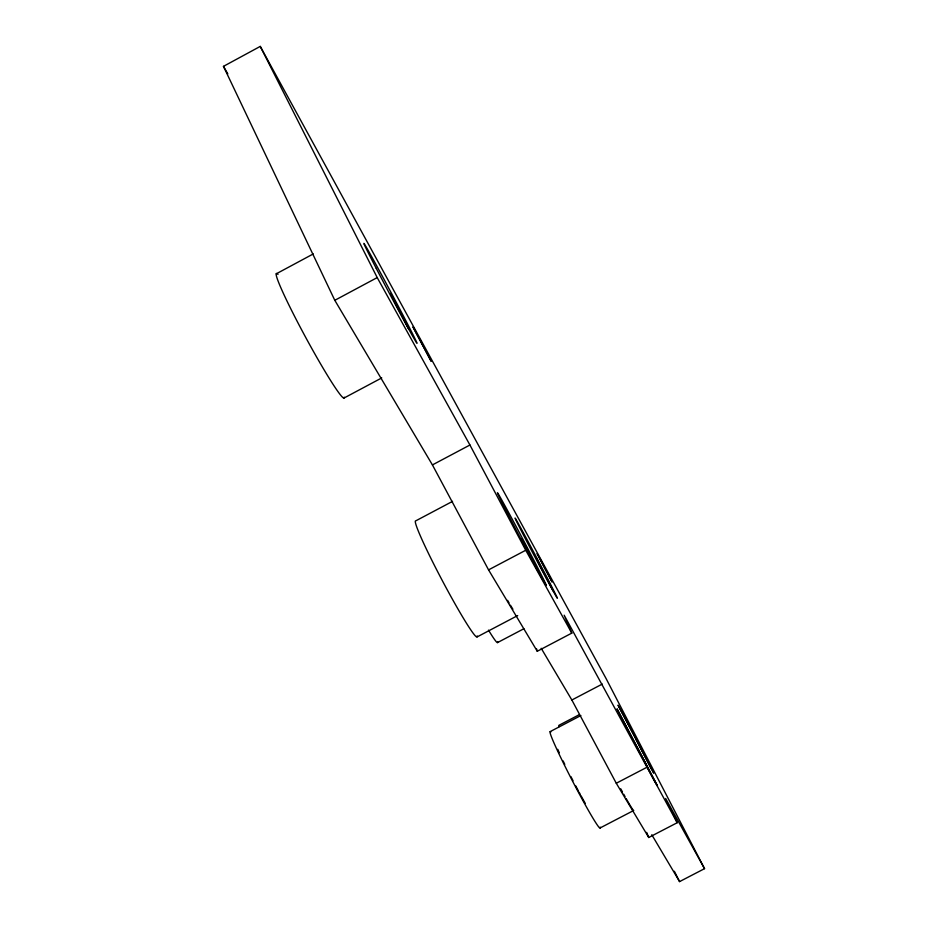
<?xml version="1.0" encoding="UTF-8"?>
<svg xmlns="http://www.w3.org/2000/svg" width="928" height="928" viewBox="0 0 928 928"><rect width="100%" height="100%" fill="white"/><g stroke="black" fill="none" stroke-linecap="round" stroke-linejoin="round"><path stroke-width="1.39" d="M541.186 648.278L571.857 700.002L616.273 783.244L648.742 837.497L677.208 822.718L564.166 615.194L571.799 633.116L537.266 651.259L488.557 569.873L432.425 464.916L334.799 300.312L223.462 66.352L260.258 46.4L605.949 678.298L704.538 868.666L679.574 881.6L651.781 834.748M276.277 273.806L313.293 253.924M334.799 300.312L377.209 277.588L260.258 46.4M344.021 398.031L381.744 377.916M432.425 464.916L469.928 445.011L525.735 550.258L571.799 633.116M452.551 501.364L415.767 520.852A65.691 4.28 62.1 0 0 444.361 584.466A65.691 4.28 62.1 0 0 477.178 635.924M488.557 569.873L525.735 550.258M477.085 636.933L517.696 615.566M497.64 642.524L523.902 628.72M571.857 700.002L602.307 684.064M579.397 714.618L558.934 725.313A47.931 2.227 62.5 0 0 559.004 726.705M550.165 731.612L580.882 715.546M616.273 783.244L646.503 767.491M600.172 827.927L633.731 810.469M223.462 66.352L227.812 73.88M654.704 781.19L657.442 785.796L617.016 708.83L654.704 781.19L637.176 747.191M642.942 751.726L618.036 705.164L653.741 773.117L644.983 755.659M377.209 277.588L469.928 445.011M704.538 868.666L665.666 798.474L677.208 822.718M635.842 739.048L651.282 768.918M536.291 558.238L553.1 590.95M521.896 539.075L541.21 576.787M390.491 293.422L408.413 328.651M674.354 871.264L679.574 881.6M646.665 832.381L648.742 837.497M536.546 648.811L537.266 651.259M344.253 397.161A70.806 4.744 61.5 0 1 304.906 335.936A70.806 4.744 61.5 0 1 278.006 274.398M497.64 641.631A56.585 3.178 62.2 0 1 488.499 630.124M512.894 609.22A65.749 2.54 62.2 0 1 510.458 605.23M509.078 602.898A65.749 2.54 62.2 0 1 507.593 600.358M633.418 810.353A54.323 1.694 62.4 0 1 626.261 798.741M625.031 796.549A54.323 1.694 62.4 0 1 623.709 794.194M622.468 791.944A54.323 1.694 62.4 0 1 620.728 788.788M585.324 803.462A43.419 2.285 62.6 0 1 581.032 795.748M580.383 794.565A43.419 2.285 62.6 0 1 579.072 792.152M578.411 790.923A43.419 2.285 62.6 0 1 575.731 785.877M573.028 780.738A43.419 2.285 62.6 0 1 570.894 776.597M564.781 764.382A43.419 2.285 62.6 0 1 563.11 760.925M559.282 752.724A43.419 2.285 62.6 0 1 557.774 749.325M600.184 827.138A54.288 2.854 62.6 0 1 572.611 781.237A54.288 2.854 62.6 0 1 550.803 732.03M552.009 581.81L537.196 553.726L552.009 581.81M431.056 361.062L413.064 327.097L431.056 361.062M376.281 268.424A56.736 0.928 62 0 0 416.916 343.267A56.736 0.928 62 0 0 377.742 267.763A56.736 0.928 62 0 0 376.281 268.424M523.554 535.201A45.321 0.615 62.2 0 0 557.264 598.177A45.321 0.615 62.2 0 0 527.997 541.349A45.321 0.615 62.2 0 0 523.554 535.201M506.827 512.001A52.629 0.835 62.2 0 0 546.209 585.394A52.629 0.835 62.2 0 0 512.558 519.796A52.629 0.835 62.2 0 0 506.827 512.001"/></g></svg>
